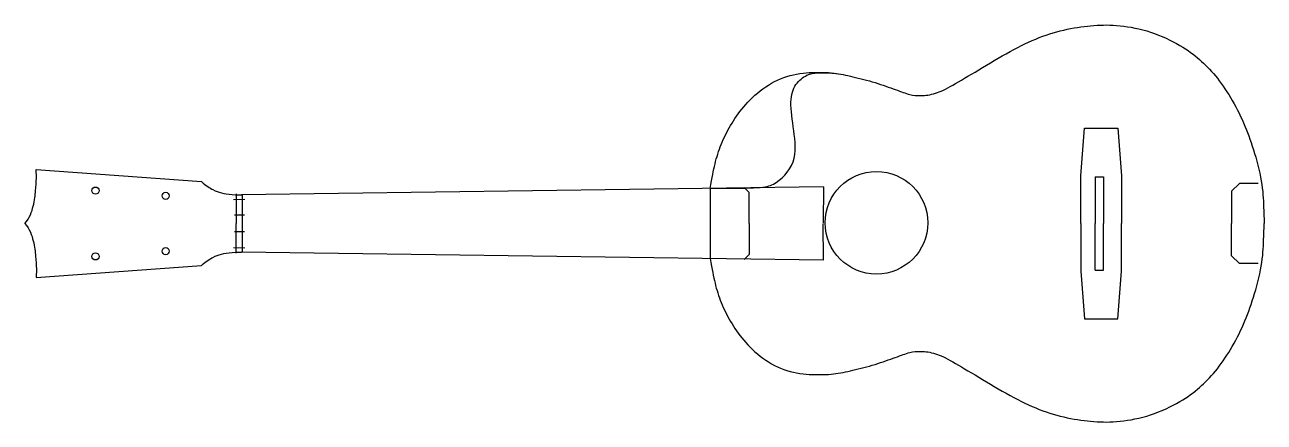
# Model space of a CAD drawing. Header units: millimetres. Extents: x -160 to 668, y -133 to 133.
import ezdxf

# ---------------------------------------------------------------- set-up
doc = ezdxf.new("R2010")
doc.units = ezdxf.units.MM
doc.layers.get('0').update_dxf_attribs({"linetype": 'CONTINUOUS', "lineweight": 25, "true_color": 0x000000})

msp = doc.modelspace()

# ---------------------------------------------------------------- linework, layer by layer
for p, q in [((545.43, 31.91), (547.82, 63.81)), ((547.82, 63.81), (570.16, 63.81)), ((570.16, 63.81), (572.55, 31.91)), ((-152.5, 36.13), (-42.14, 27.99)), ((545.43, 0), (545.43, 31.91)), ((555, 31.11), (555, 0)), ((555, 31.11), (560.58, 31.11)), ((560.58, 31.11), (560.58, 0)), ((572.55, 31.91), (572.55, 0)), ((651.36, 26.82), (646.09, 21.54)), ((663.87, 26.82), (651.36, 26.82)), ((-18.99, 19.94), (-18.99, 0)), ((373.46, 24.57), (-15.32, 19.1)), ((-15, 19.1), (-15, -19.1)), ((297.85, 23.48), (297.85, -23.48)), ((323.84, 20.74), (320.51, 24.11)), ((323.84, 0), (323.84, 20.74)), ((373.46, 24.57), (373.34, 0.22)), ((646.09, 21.54), (646.09, 0)), ((-20.65, 16.11), (-13.19, 16.21)), ((-13.38, 5.68), (-19.98, 5.58)), ((-18.99, -19.94), (-18.99, 0)), ((323.84, 0), (323.84, -20.74)), ((545.43, 0), (545.43, -31.91)), ((646.09, -21.54), (646.09, 0)), ((-13.38, -5.68), (-19.98, -5.58)), ((373.46, -24.57), (373.34, -0.22)), ((555, -31.11), (555, 0)), ((560.58, -31.11), (560.58, 0)), ((572.55, -31.91), (572.55, 0)), ((-20.65, -16.11), (-13.19, -16.21)), ((373.46, -24.57), (-15.32, -19.1)), ((323.84, -20.74), (320.51, -24.11)), ((651.36, -26.82), (646.09, -21.54)), ((-152.5, -36.13), (-42.14, -27.99)), ((545.43, -31.91), (547.82, -63.81)), ((555, -31.11), (560.58, -31.11)), ((570.16, -63.81), (572.55, -31.91)), ((663.87, -26.82), (651.36, -26.82)), ((547.82, -63.81), (570.16, -63.81))]:
    msp.add_line(p, q)
for centre, radius in [((408.85, 0.46), 34.3), ((-112.92, 22.02), 2.39), ((-66.02, 18.48), 2.39), ((-66.02, -18.48), 2.39), ((-112.92, -22.02), 2.39)]:
    msp.add_circle(centre, radius)
for points in [[(297.81, 23.47), (299.02, 30.82), (300.78, 40.04), (304.73, 52.95), (311.14, 65.66), (319.37, 78.01), (332.41, 90.7), (348.87, 99.62), (366.58, 101.39), (380.47, 100.99), (392.56, 98.34), (408.2, 94.47), (422.27, 89.33), (431.53, 85.9), (438.04, 85.21), (448.27, 86.44), (458.57, 91.69), (476.45, 102.36), (498.75, 115.74), (517.61, 125), (536.47, 130.48), (554.31, 132.88), (570.93, 133), (592.07, 128.95), (613.07, 119.04), (624.97, 109.94), (635.36, 99.44), (645.65, 84.7), (654.57, 67.21), (660.74, 50.4), (666.84, 27.55), (667.61, 10.63), (667.94, 0), (667.94, 0)], [(297.85, 23.48), (330.15, 23.79), (339.59, 23.46), (356.34, 40.34), (353.73, 62.39), (350.6, 82.72), (354.35, 93.64), (362.56, 100.11), (369.1, 100.8), (380.47, 100.99), (392.56, 98.34), (408.2, 94.47), (422.27, 89.33), (431.53, 85.9), (438.04, 85.21), (448.27, 86.44), (458.57, 91.69), (476.45, 102.36), (498.75, 115.74), (517.61, 125), (536.47, 130.48), (554.31, 132.88), (570.93, 133), (592.07, 128.95), (613.07, 119.04), (624.97, 109.94), (635.36, 99.44), (645.65, 84.7), (654.57, 67.21), (660.74, 50.4), (666.84, 27.55), (667.61, 10.63), (667.94, 0), (667.94, 0)], [(-160.17, 0), (-156.82, 3.73), (-154.09, 11.9), (-152.77, 22.42), (-152.33, 30.07), (-152.5, 36.13), (-152.5, 36.13)], [(-42.14, 27.99), (-39.17, 25.22), (-33.93, 22.2), (-29.25, 20.42), (-22.08, 19.26), (-15.32, 19.1), (-15.32, 19.1)], [(-160.17, 0), (-156.82, -3.73), (-154.09, -11.9), (-152.77, -22.42), (-152.33, -30.07), (-152.5, -36.13), (-152.5, -36.13)], [(297.81, -23.47), (299.02, -30.82), (300.78, -40.04), (304.73, -52.95), (311.14, -65.66), (319.37, -78.01), (332.41, -90.7), (348.87, -99.62), (366.58, -101.39), (380.47, -100.99), (392.56, -98.34), (408.2, -94.47), (422.27, -89.33), (431.53, -85.9), (438.04, -85.21), (448.27, -86.44), (458.57, -91.69), (476.45, -102.36), (498.75, -115.74), (517.61, -125), (536.47, -130.48), (554.31, -132.88), (570.93, -133), (592.07, -128.95), (613.07, -119.04), (624.97, -109.94), (635.36, -99.44), (645.65, -84.7), (654.57, -67.21), (660.74, -50.4), (666.84, -27.55), (667.61, -10.63), (667.94, 0), (667.94, 0)], [(-42.14, -27.99), (-39.17, -25.22), (-33.93, -22.2), (-29.25, -20.42), (-22.08, -19.26), (-15.32, -19.1), (-15.32, -19.1)]]:
    msp.add_open_spline(points, degree=3)

doc.saveas('drawing.dxf')
